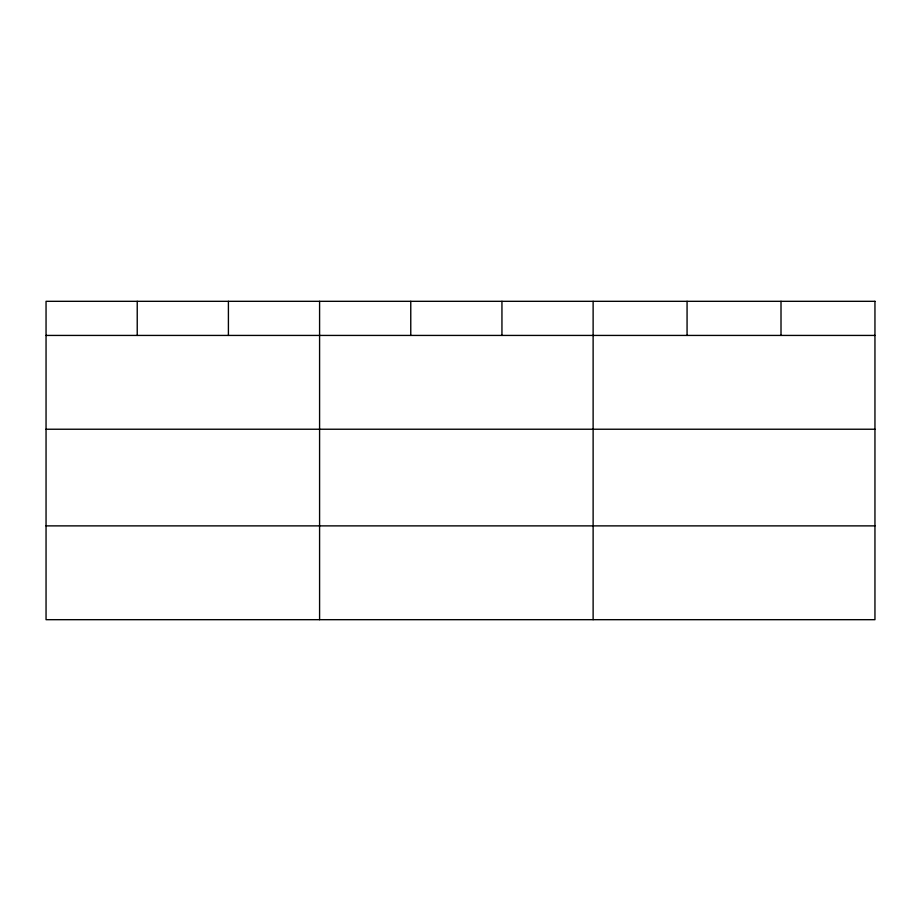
<?xml version="1.0" encoding="UTF-8"?>
<svg xmlns="http://www.w3.org/2000/svg" width="921" height="921" viewBox="0 0 921 921"><rect width="100%" height="100%" fill="white"/><g stroke="black" fill="none" stroke-linecap="round" stroke-linejoin="round"><path stroke-width="1.38" d="M46.05 335.428L874.95 335.428M46.05 429.232L874.95 429.232M46.05 525.879L874.95 525.879M781.008 301.317L781.008 335.428M687.066 301.317L687.066 335.428M593.124 301.317L593.124 619.683M501.945 301.317L501.945 335.428M410.766 301.317L410.766 335.428M319.587 301.317L319.587 619.683M228.408 301.317L228.408 335.428M137.229 301.317L137.229 335.428M874.95 301.317L46.05 301.317L46.05 619.683L874.95 619.683L874.95 301.317"/></g></svg>
